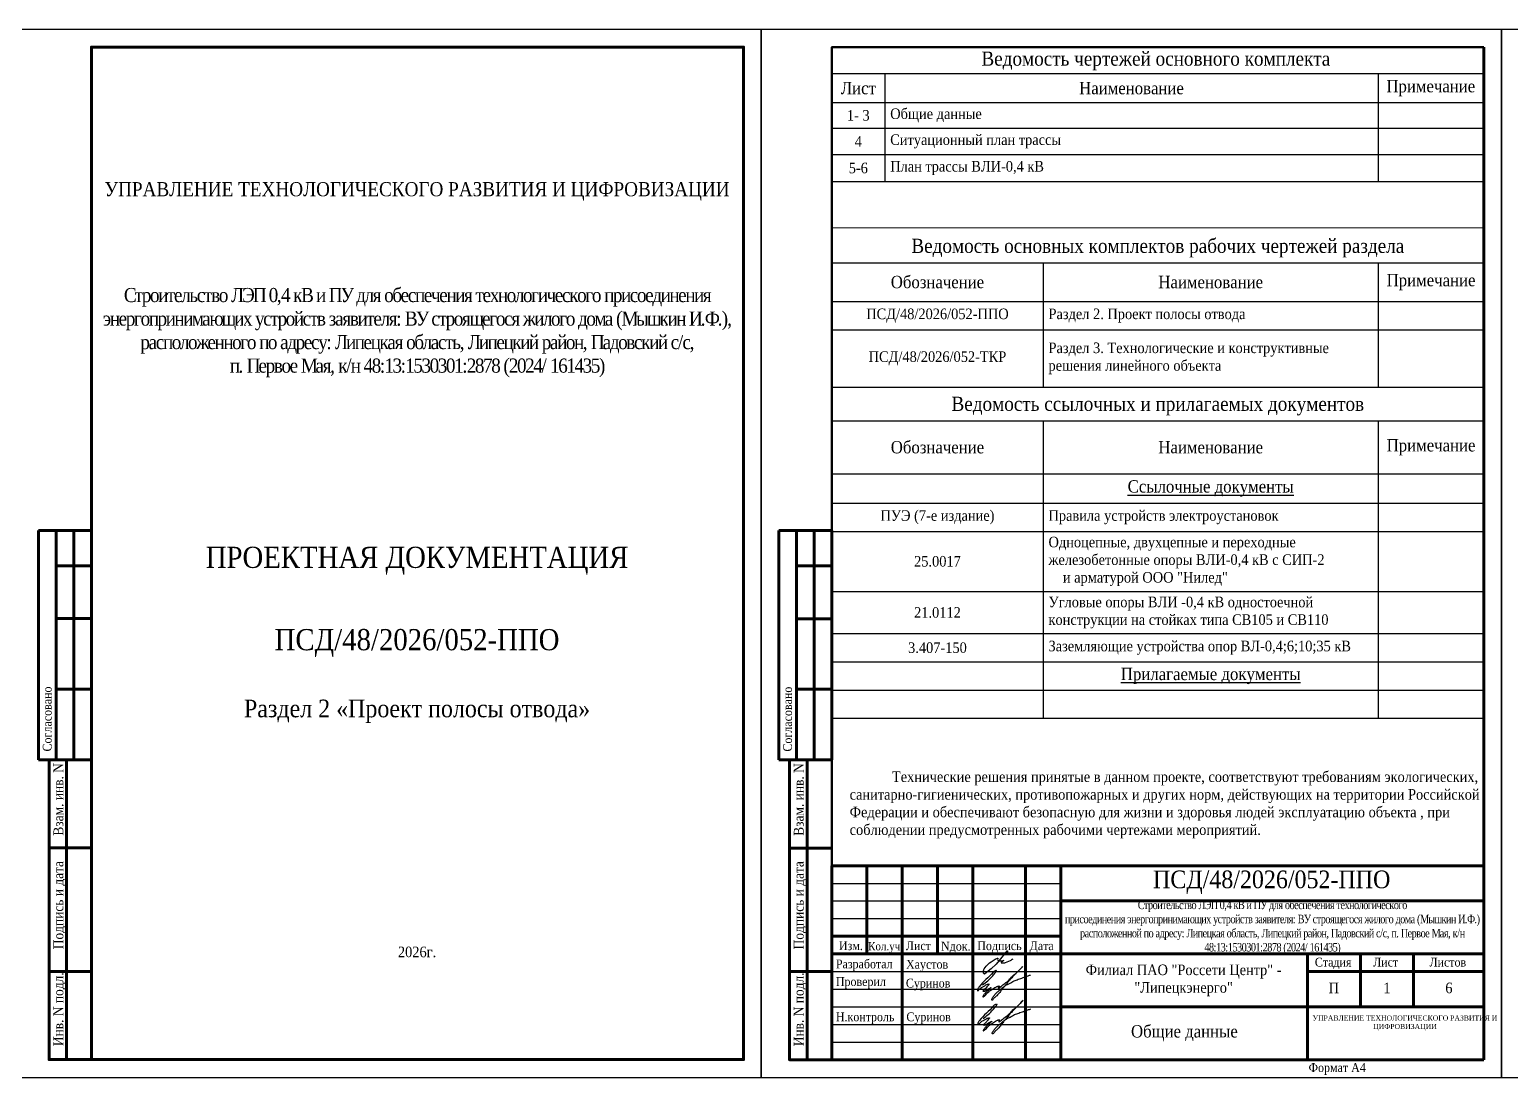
# Model space of a CAD drawing. Header units: millimetres. Extents: x 2174 to 9129, y 1758 to 2055.
# Drawn here: x 4066.2 to 4486.2, y 1758.5 to 2055.5 of the extents above; entities that cross this region are included whole.
import ezdxf

# ---------------------------------------------------------------- set-up
doc = ezdxf.new("R2010")
doc.units = ezdxf.units.MM
doc.layers.add('П', color=7, linetype='Continuous')
doc.layers.add('Чертеж', color=7, linetype='Continuous')
doc.styles.add('СПДС_BOLD', font='times.ttf', dxfattribs={"width": 0.8})
doc.styles.add('стиль1', font='times.ttf', dxfattribs={"width": 0.9, "height": 2})
doc.styles.add('стиль2', font='times.ttf', dxfattribs={"width": 0.9, "height": 2.5})

# ---------------------------------------------------------------- blocks, each defined once
blk = doc.blocks.new('Штамп б')
at = {"lineweight": 70}
for points in [[(20, 0), (8, 0), (8, 85), (20, 85)], [(13, 0), (13, 85)], [(8, 60), (20, 60)], [(8, 25), (20, 25)]]:
    blk.add_lwpolyline(points, dxfattribs=at)
at = {"lineweight": 25, "style": 'стиль1', "width": 0.9}
for s, p in [('Взам. инв. N', (12.06, 63.49)), ('Подпись и дата', (12.06, 31.28)), ('Инв. N подл.', (12.06, 3.82))]:
    blk.add_text(s, height=2.8, rotation=90, dxfattribs=at).set_placement(p)
blk = doc.blocks.new('*T17')
at = {"layer": 'Чертеж', "color": 0, "linetype": 'ByBlock', "lineweight": -2, "transparency": 16777216}
for p, q in [((0, 0), (184.86, 0)), ((0, 0), (0, -30.54)), ((15.1, 0), (15.1, -30.54)), ((154.97, 0), (154.97, -30.54)), ((184.86, 0), (184.86, -30.54)), ((0, -8.22), (184.86, -8.22)), ((0, -15.45), (184.86, -15.45)), ((0, -22.96), (184.86, -22.96)), ((0, -30.54), (184.86, -30.54))]:
    blk.add_line(p, q, dxfattribs=at)
at = {"layer": 'Чертеж', "color": 0, "lineweight": 30, "transparency": 16777216, "style": 'стиль1'}
for s, insert, char_height, width, attachment_point in [('Лист', (7.55, -4.11), 3.5, 12.0966, 5), ('Наименование', (85.04, -4.11), 3.5, 136.8769, 5), ('Примечание', (169.92, -4.11), 3.5, 28.8864, 5), ('1- 3', (7.55, -11.83), 3, 14.8966, 5), ('Общие данные', (16.6, -11.83), 3, 136.8769, 4), ('4', (7.55, -19.2), 3, 14.8966, 5), ('{\\C256;Ситуационный план трассы}', (16.6, -19.2), 3, 136.8769, 4), ('5-6', (7.55, -26.75), 3, 14.8966, 5), ('{\\C7;План трассы ВЛИ-0,4 кВ}', (16.6, -26.75), 3, 136.8769, 4)]:
    blk.add_mtext(s, dxfattribs=dict(at, insert=insert, char_height=char_height, width=width, attachment_point=attachment_point))
blk = doc.blocks.new('*T18')
at = {"layer": 'Defpoints', "color": 8, "linetype": 'ByBlock', "lineweight": 0, "transparency": 16777216}
for p, q in [((0, 0), (185, 0)), ((0, 0), (0, -9.57)), ((185, 0), (185, -9.57))]:
    blk.add_line(p, q, dxfattribs=at)
at = {"layer": 'Чертеж', "color": 0, "lineweight": -2, "transparency": 16777216}
for p, q in [((0, -9.57), (185, -9.57)), ((0, -9.57), (0, -24.57)), ((60, -9.57), (60, -24.57)), ((155, -9.57), (155, -24.57)), ((185, -9.57), (185, -24.57)), ((0, -24.57), (185, -24.57))]:
    blk.add_line(p, q, dxfattribs=at)
at = {"layer": 'Чертеж', "color": 0, "linetype": 'ByBlock', "lineweight": -2, "transparency": 16777216}
for p, q in [((0, -24.57), (0, -93.9)), ((60, -24.57), (60, -93.9)), ((155, -24.57), (155, -93.9)), ((185, -24.57), (185, -93.9)), ((0, -32.91), (185, -32.91)), ((0, -40.91), (185, -40.91)), ((0, -57.94), (185, -57.94)), ((0, -69.9), (185, -69.9)), ((0, -77.9), (185, -77.9)), ((0, -85.9), (185, -85.9)), ((0, -93.9), (185, -93.9))]:
    blk.add_line(p, q, dxfattribs=at)
at = {"layer": 'Чертеж', "color": 0, "lineweight": 30, "transparency": 16777216, "style": 'стиль1'}
for s, insert, char_height, width, attachment_point in [('Ведомость ссылочных и прилагаемых документов', (92.5, -8.07), 4, 182, 8), ('Обозначение', (30, -17.07), 3.5, 57, 5), ('Наименование', (107.5, -17.07), 3.5, 92, 5), ('Примечание', (170, -17.07), 3.5, 27, 5), ('{\\LСсылочные документы}', (107.5, -28.74), 3.5, 92, 5), ('ПУЭ (7-е издание)', (30, -36.91), 3, 57, 5), ('Правила устройств электроустановок', (61.5, -36.91), 3, 92, 4), ('{\\C256;Одноцепные, двухцепные и переходные железобетонные опоры ВЛИ-0,4 кВ с СИП-2                  и арматурой ООО "Нилед"}', (61.5, -49.42), 3, 92, 4), ('25.0017', (30, -49.42), 3, 57, 5), ('21.0112', (30, -63.92), 3, 57, 5), ('{\\C256;Угловые опоры ВЛИ -0,4 кВ одностоечной конструкции на стойках типа СВ105 и СВ110}', (61.5, -63.92), 3, 92, 4), ('3.407-150', (30, -73.9), 3, 57, 5), ('Заземляющие устройства опор ВЛ-0,4;6;10;35 кВ', (61.5, -73.9), 3, 92, 4), ('{\\LПрилагаемые документы}', (107.5, -81.9), 3.5, 92, 5)]:
    blk.add_mtext(s, dxfattribs=dict(at, insert=insert, char_height=char_height, width=width, attachment_point=attachment_point))
blk = doc.blocks.new('*T19')
at = {"layer": 'Defpoints', "color": 8, "linetype": 'ByBlock', "lineweight": 0, "transparency": 16777216}
for p, q in [((0, 0), (185, 0)), ((0, 0), (0, -9.88)), ((185, 0), (185, -9.88))]:
    blk.add_line(p, q, dxfattribs=at)
at = {"layer": 'Чертеж', "color": 0, "lineweight": -2, "transparency": 16777216}
for p, q in [((0, -9.88), (185, -9.88)), ((0, -9.88), (0, -20.85)), ((60, -9.88), (60, -20.85)), ((155, -9.88), (155, -20.85)), ((185, -9.88), (185, -20.85)), ((0, -20.85), (185, -20.85)), ((0, -28.85), (155, -28.85)), ((0, -45.11), (155, -45.11))]:
    blk.add_line(p, q, dxfattribs=at)
at = {"layer": 'Чертеж', "color": 0, "linetype": 'ByBlock', "lineweight": -2, "transparency": 16777216}
for p, q in [((0, -20.85), (0, -45.11)), ((60, -20.85), (60, -45.11)), ((155, -20.85), (155, -45.11)), ((185, -20.85), (185, -45.11)), ((155, -28.85), (185, -28.85)), ((155, -45.11), (185, -45.11))]:
    blk.add_line(p, q, dxfattribs=at)
at = {"layer": 'Чертеж', "color": 0, "lineweight": 30, "transparency": 16777216, "style": 'стиль1'}
for s, insert, char_height, width, attachment_point in [('Ведомость основных комплектов рабочих чертежей раздела', (92.5, -8.38), 4, 182, 8), ('Обозначение', (30, -15.36), 3.5, 57, 5), ('Наименование', (107.5, -15.36), 3.5, 92, 5), ('Примечание', (170, -15.36), 3.5, 27, 5), ('{\\C256;ПСД/48/2026/052-ППО}', (30, -24.85), 3, 57, 5), ('Раздел 2. Проект полосы отвода', (61.5, -24.85), 3, 92, 4), ('Раздел 3. Технологические и конструктивные решения линейного объекта ', (61.5, -36.98), 3, 92, 4), ('{\\C256;ПСД/48/2026/052-ТКР}', (30, -36.98), 3, 57, 5)]:
    blk.add_mtext(s, dxfattribs=dict(at, insert=insert, char_height=char_height, width=width, attachment_point=attachment_point))
blk = doc.blocks.new('A$C5B0935FB')
at = {"lineweight": 70}
for p, q in [((20, 65), (5, 65)), ((5, 0), (5, 65)), ((10, 55), (10, 65)), ((15, 0), (15, 65)), ((20, 0), (20, 65)), ((10, 40), (10, 55)), ((10, 55), (20, 55)), ((10, 20), (10, 40)), ((10, 40), (20, 40)), ((10, 0), (10, 20)), ((10, 20), (20, 20)), ((10, 0), (5, 0)), ((15, 0), (10, 0)), ((20, 0), (15, 0)), ((15, 0), (15, 0))]:
    blk.add_line(p, q, dxfattribs=at)
at = {"lineweight": 25, "style": 'стиль1', "width": 0.9}
blk.add_text('Согласовано', height=2.5, rotation=90, dxfattribs=at).set_placement((8.72, 2.35))
blk = doc.blocks.new('A$C7F1F469D')
at = {"color": 5, "lineweight": 25}
blk.add_spline([(-0.1, 1.78), (1.34, 2.93), (2.75, 4.33), (3.55, 5.31), (3.81, 5.64), (3.86, 5.8), (3.66, 5.81), (3.25, 5.7), (2.89, 5.36), (-1.09, 1.26), (-1.29, 0.98), (-1.47, 0.67), (-1.59, 0.28), (-1.54, 0.16), (-0.98, 0.55), (-0.42, 1.01), (0.34, 1.44), (1.08, 1.86), (1.69, 1.97), (1.62, 1.83), (1.26, 1.37), (0.56, 0.61), (0.16, 0.22), (0, 0), (0.24, -0.04), (0.82, 0.16), (1.44, 0.58), (2.18, 0.95), (2.33, 1.04), (1.93, 0.58), (1.28, 0.02), (0.64, -0.58), (0.1, -1.31), (-0.06, -1.68), (0.13, -1.59), (0.39, -1.41), (1.23, -0.56), (1.62, -0.16), (2.27, 0.27), (2.82, 0.65), (3.41, 1.04), (3.83, 1.25), (4.1, 1.35), (4.33, 1.44), (4.56, 1.45), (4.6, 1.35), (4.48, 1.19), (4.35, 0.92), (4.39, 0.82), (4.59, 0.91), (5.09, 1.34), (6.19, 2.18), (7.41, 3.21), (8.36, 4.22), (9.62, 5.31), (10.99, 6.68), (11.27, 6.98), (9.83, 5.51), (8.6, 4.26), (7.7, 3.28), (7.2, 2.7), (6.74, 2.12), (6.16, 1.41), (5.49, 0.62), (4.74, -0.34), (3.92, -1.29), (3.19, -1.94), (2.91, -2.31), (2.67, -2.58), (2.52, -2.55), (2.49, -2.26), (2.69, -1.9), (3.27, -1.11), (3.8, -0.52), (4.48, 0.07), (5.33, 0.79), (5.97, 1.29), (6.7, 1.77), (7.56, 2.21), (8.83, 2.91), (10.02, 3.35), (11.36, 3.83), (12.55, 4.24), (13.47, 4.57)], degree=3, dxfattribs=at)
blk = doc.blocks.new('Штамп фамилии')
at = {"layer": 'Чертеж', "color": 5, "lineweight": -2}
blk.add_lwpolyline([(47.47, 1.66), (47.54, 1.79), (47.62, 1.93), (47.66, 2.01), (47.7, 2.07), (47.73, 2.13), (47.76, 2.19), (47.76, 2.23), (47.76, 2.32), (47.74, 2.37), (47.71, 2.39), (47.66, 2.4), (47.61, 2.4), (47.56, 2.39), (47.52, 2.38), (47.44, 2.34), (47.38, 2.3), (47.33, 2.24), (47.26, 2.13), (45.27, -0.3), (44.41, -1.31), (42.95, -2.62), (41.21, -4.09), (41.09, -4.15), (41.01, -4.12), (40.97, -4.09), (40.93, -4.02), (40.86, -3.9), (40.8, -3.74), (40.79, -3.59), (40.79, -3.44), (40.82, -3.28), (40.86, -3.13), (40.9, -3.03), (40.96, -2.83), (41.05, -2.63), (41.29, -2.27), (41.56, -1.95), (42.15, -1.36), (42.5, -1), (42.96, -0.67), (43.54, -0.31), (44.11, 0.04), (44.76, 0.4), (44.84, 0.38), (44.86, 0.35), (44.86, 0.3), (44.81, -0.06), (44.88, -0.21), (44.95, -0.28), (45, -0.32), (45.11, -0.38), (45.27, -0.4), (45.46, -0.4), (46.3, -0.35), (46.39, -0.27), (46.46, -0.24), (46.48, -0.25), (46.48, -0.28), (46.47, -0.31), (46.46, -0.34), (46.44, -0.36), (46.39, -0.4), (46.28, -0.48), (45.92, -0.78), (45.89, -0.84), (45.87, -0.89), (45.87, -0.96), (45.9, -1), (46.03, -1.01), (46.17, -1), (46.59, -1), (46.68, -0.99), (46.84, -0.94), (47.03, -0.86), (48.5, -0.28), (48.66, -0.16), (48.81, -0.05), (48.96, 0.03), (49.07, 0.06), (49.21, 0.13)], dxfattribs=at)
at = {"layer": 'Чертеж', "color": 67, "lineweight": -2, "true_color": 0x727430}
for p in [(40.67, -8.99), (40.81, -18.55)]:
    blk.add_blockref('A$C7F1F469D', p, dxfattribs=at)
at = {"color": 7, "char_height": 2.5, "attachment_point": 4, "style": 'стиль1'}
for s, insert, width in [(' Разработал', (-1.9, -1.68), 17), ('Хаустов', (18.85, -1.78), 20), (' Проверил', (-1.9, -6.68), 17), (' Суринов', (17.96, -7.12), 20), (' Н.контроль', (-1.9, -16.68), 17), (' Суринов', (18.1, -16.68), 20)]:
    blk.add_mtext(s, dxfattribs=dict(at, insert=insert, width=width))
blk = doc.blocks.new('A$C31D65421')
blk.add_blockref('Штамп фамилии', (2.24, 18.43))

msp = doc.modelspace()

# ---------------------------------------------------------------- linework, layer by layer
at = {"layer": 'П', "linetype": 'Continuous', "lineweight": 0}
for points in [[(4063.703, 2055.49), (4273.703, 2055.49), (4273.703, 1758.49), (4063.703, 1758.49)], [(4273.703, 2055.49), (4483.703, 2055.49), (4483.703, 1758.49), (4273.703, 1758.49)], [(4483.703, 2055.49), (4693.703, 2055.49), (4693.703, 1758.49), (4483.703, 1758.49)]]:
    msp.add_lwpolyline(points, close=True, dxfattribs=at)
at = {"layer": 'П', "lineweight": 30}
for points in [[(4063.703, 1758.49), (4273.703, 1758.49), (4273.703, 2055.49), (4063.703, 2055.49)], [(4273.703, 1758.49), (4483.703, 1758.49), (4483.703, 2055.49), (4273.703, 2055.49)], [(4483.703, 1758.49), (4693.703, 1758.49), (4693.703, 2055.49), (4483.703, 2055.49)]]:
    msp.add_lwpolyline(points, close=True, dxfattribs=at)
at = {"layer": 'Чертеж', "lineweight": 70}
for p, q in [((4478.703, 1763.49), (4478.703, 2050.49)), ((4478.703, 1818.49), (4293.703, 1818.49)), ((4293.703, 1818.49), (4293.703, 1763.49))]:
    msp.add_line(p, q, dxfattribs=at)
msp.add_lwpolyline([(4083.72, 1763.525), (4268.72, 1763.525), (4268.72, 2050.525), (4083.72, 2050.525)], close=True, dxfattribs=at)
at = {"layer": 'Чертеж', "lineweight": 50}
msp.add_lwpolyline([(4478.703, 2050.49), (4293.703, 2050.49), (4293.703, 1763.49)], dxfattribs=at)
at = {"layer": 'Чертеж', "lineweight": 70}
for points in [[(4303.703, 1818.49), (4303.703, 1793.49)], [(4313.703, 1818.49), (4313.703, 1763.49)], [(4323.703, 1818.49), (4323.703, 1793.49)], [(4333.703, 1818.49), (4333.703, 1763.49)], [(4348.703, 1818.49), (4348.703, 1763.49)], [(4358.703, 1818.49), (4358.703, 1763.49)], [(4358.703, 1808.49), (4478.703, 1808.49)], [(4293.703, 1798.49), (4358.703, 1798.49)], [(4293.703, 1793.49), (4478.703, 1793.49)], [(4428.703, 1793.49), (4428.703, 1763.49)], [(4443.703, 1793.49), (4443.703, 1778.49)], [(4458.703, 1793.49), (4458.703, 1778.49)], [(4428.703, 1788.49), (4478.703, 1788.49)], [(4358.703, 1778.49), (4478.703, 1778.49)], [(4293.703, 1763.49), (4478.703, 1763.49)]]:
    msp.add_lwpolyline(points, dxfattribs=at)
at = {"layer": 'Чертеж', "lineweight": 30}
for points in [[(4293.703, 1813.49), (4358.703, 1813.49)], [(4293.703, 1808.49), (4358.703, 1808.49)], [(4293.703, 1803.49), (4358.703, 1803.49)], [(4293.703, 1788.49), (4358.703, 1788.49)], [(4293.703, 1783.49), (4358.703, 1783.49)], [(4293.703, 1778.49), (4358.703, 1778.49)], [(4293.703, 1773.49), (4358.703, 1773.49)], [(4293.703, 1768.49), (4358.703, 1768.49)]]:
    msp.add_lwpolyline(points, dxfattribs=at)

# ---------------------------------------------------------------- block references
for name, p in [('*T17', (4293.703, 2043.011)), ('*T19', (4293.703, 1999.285)), ('*T18', (4293.703, 1954.175))]:
    msp.add_blockref(name, p)
at = {"layer": 'Чертеж'}
for p in [(4063.72, 1848.525), (4273.703, 1848.49)]:
    msp.add_blockref('A$C5B0935FB', p, dxfattribs=at)
at = {"layer": 'Чертеж', "lineweight": 25}
for p in [(4063.72, 1763.525), (4273.703, 1763.49)]:
    msp.add_blockref('Штамп б', p, dxfattribs=at)
at = {"layer": 'Чертеж', "linetype": 'Continuous', "lineweight": 0}
msp.add_blockref('A$C31D65421', (4293.703, 1773.49), dxfattribs=at)

# ---------------------------------------------------------------- texts
at = {"layer": 'Чертеж', "lineweight": 25, "style": 'стиль1', "width": 0.9}
for s, height, p in [('Ведомость чертежей основного комплекта  ', 4, (4336.167, 2045.276)), ('Изм.', 2.5, (4295.756, 1794.562)), ('Кол.уч.', 2.3, (4304.027, 1794.527)), ('Лист', 2.5, (4314.736, 1794.562)), ('Nдок.', 2.5, (4324.725, 1794.42)), ('Подпись', 2.5, (4335, 1794.562)), ('Дата', 2.5, (4349.842, 1794.562)), ('Стадия', 2.5, (4430.75, 1789.909)), ('Лист', 2.5, (4447.26, 1789.909)), ('Листов', 2.5, (4463.246, 1789.909)), ('П', 3, (4434.628, 1782.351)), ('1', 3, (4450.173, 1782.351)), ('6', 3, (4467.75, 1782.351)), ('Формат А4', 2.5, (4428.964, 1760.018))]:
    msp.add_text(s, height=height, dxfattribs=at).set_placement(p)
at = {"layer": 'Чертеж', "color": 1, "lineweight": 20, "insert": (4176.102, 2053.439), "char_height": 5, "width": 185.01678, "attachment_point": 2, "style": 'стиль1'}
msp.add_mtext('\\pt95;{\\C256;\\P\\P\\H0.36x;\\P\\P\\P\\P\\P\\H0.94444x;\\P\\H2.353x;\\P\\ptz;\\fTimes New Roman|b0|i0|c204|p16;\\H0.99998x;УПРАВЛЕНИЕ ТЕХНОЛОГИЧЕСКОГО РАЗВИТИЯ И ЦИФРОВИЗАЦИИ\\H0.75004x;\\P\\P\\P\\P\\pt95;\\fTimes New Roman|b0|i0|c204|p18;\\H1.6667x;\\T0.85;\\P\\ptz;\\H0.79994x;Строительство ЛЭП 0,4 кВ и ПУ для обеспечения технологического присоединения энергопринимающих устройств заявителя: ВУ строящегося жилого дома (Мышкин И.Ф.), расположенного по адресу: Липецкая область, Липецкий район, Падовский с/с, \\Pп. Первое Мая, к/н 48:13:1530301:2878 (2024/ 161435)\\P\\P\\P\\pt95;\\P\\P\\P\\P\\P\\H1.5x;\\T1;ПРОЕКТНАЯ ДОКУМЕНТАЦИЯ\\P\\H0.66667x;\\T0.85;\\P\\P\\H1.5x;\\T1;ПСД/48/2026/052-ППО\\P\\P\\H0.83332x;Ра\\H0.99997x;здел 2 «Проект полосы отвода»\\H1.0001x;\\P\\P\\P\\pi9.771,t5.9165;\\P\\pi0,t95;\\P\\P\\H0.59996x;\\P\\P\\P\\P2026г.}', dxfattribs=at)
at = {"layer": 'Чертеж', "insert": (4298.797, 1845.215), "char_height": 3, "width": 185, "attachment_point": 1, "style": 'стиль2'}
msp.add_mtext('^IТехнические решения принятые в данном проекте, соответствуют требованиям экологических, санитарно-гигиенических, противопожарных и других норм, действующих на территории Российской Федерации и обеспечивают безопасную для жизни и здоровья людей эксплуатацию объекта , при соблюдении предусмотренных рабочими чертежами мероприятий.\\P\\P\\pi48;      ', dxfattribs=at)
at = {"layer": 'Чертеж', "lineweight": 25, "attachment_point": 5}
for s, insert, char_height, width, style in [('ПСД/48/2026/052-ППО', (4418.508, 1813.803), 5, 119.88502, 'стиль2'), ('{\\T0.9;Строительство ЛЭП 0,4 кВ и ПУ для обеспечения технологического\\Pприсоединения энергопринимающих устройств заявителя: ВУ строящегося жилого дома (Мышкин И.Ф.) расположенной по адресу: Липецкая область, Липецкий район, Падовский с/с, п. Первое Мая, к/н 48:13:1530301:2878 (2024/ 161435)}', (4418.686, 1800.99), 2.4, 120.03319, 'СПДС_BOLD'), ('Филиал ПАО "Россети Центр" - "Липецкэнерго"', (4393.513, 1785.99, 0), 3, 70.37962, 'стиль1'), ('Общие данные', (4393.747, 1770.99), 3.5, 70.08803, 'стиль1'), ('{\\fTimes New Roman|b0|i0|c204|p16;\\H0.8x;УПРАВЛЕНИЕ ТЕХНОЛОГИЧЕСКОГО РАЗВИТИЯ И ЦИФРОВИЗАЦИИ}', (4456.299, 1773.882), 1.8, 54.19561, 'стиль2')]:
    msp.add_mtext(s, dxfattribs=dict(at, insert=insert, char_height=char_height, width=width, style=style))

doc.saveas('drawing.dxf')
